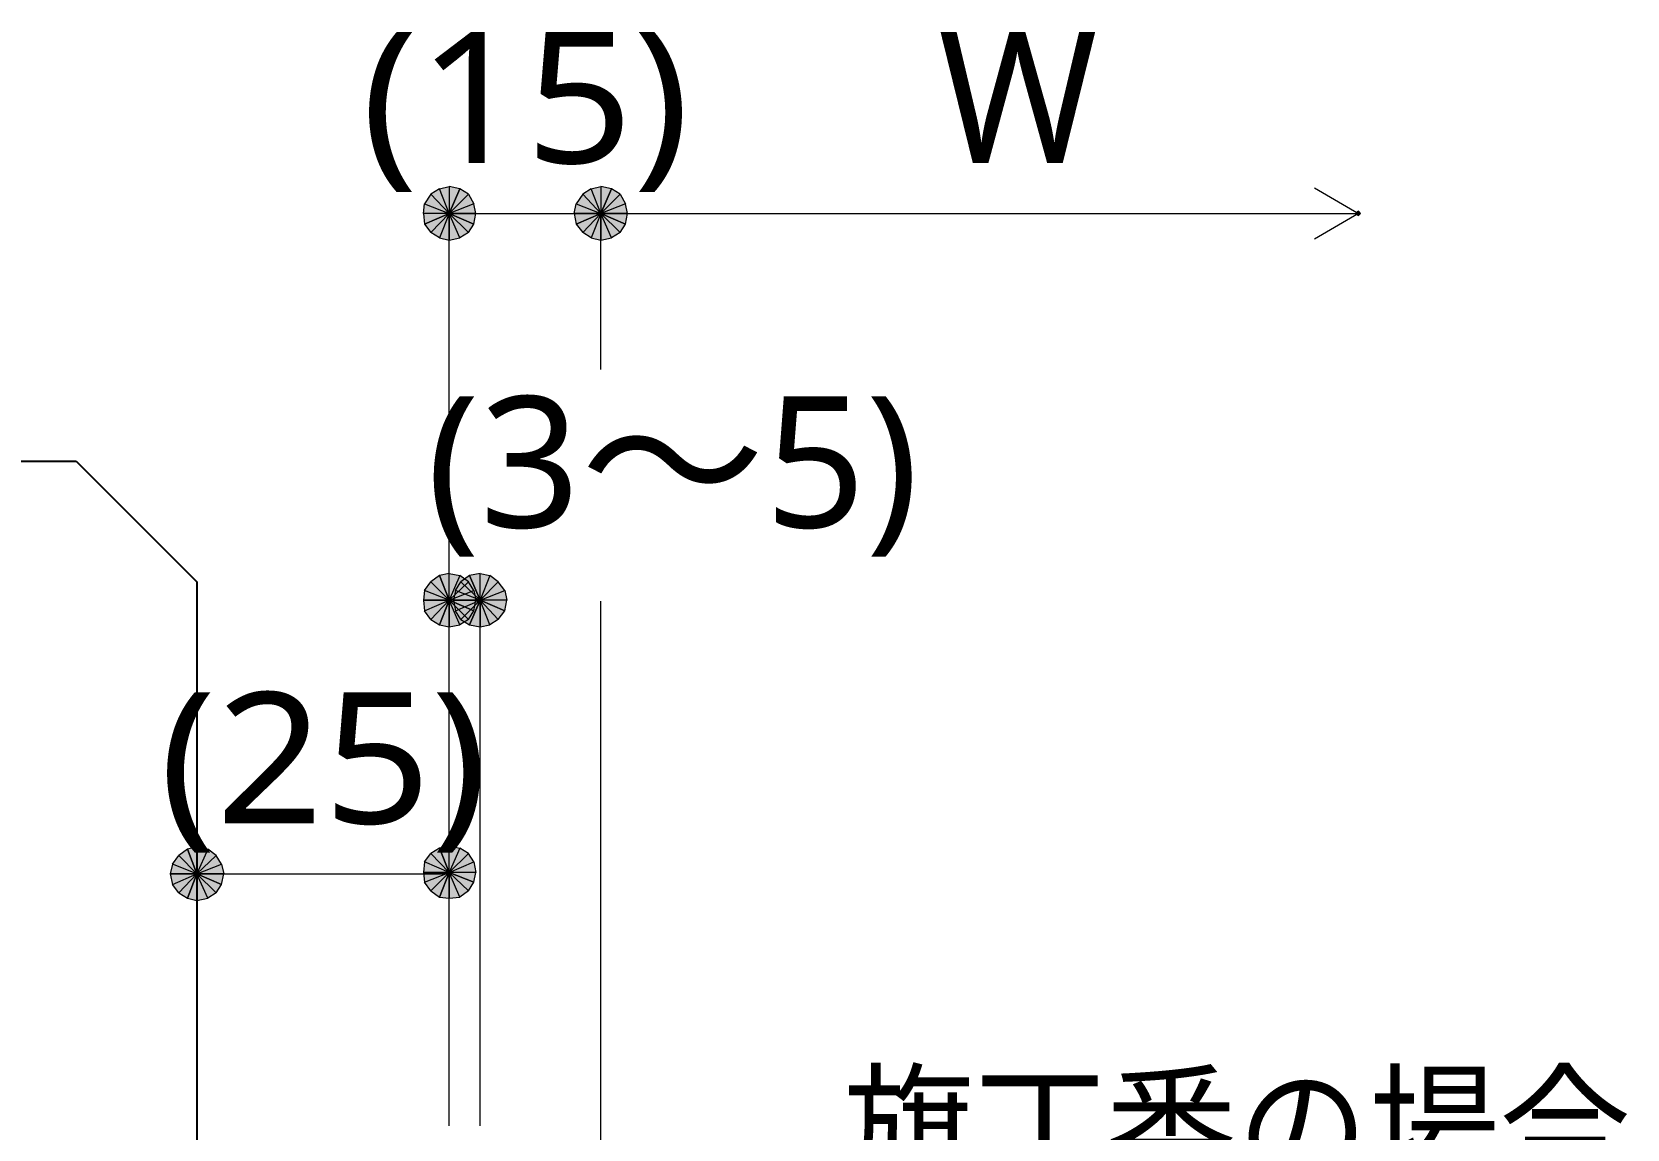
# Model space of a CAD drawing. Header units: millimetres. Extents: x 0 to 420, y 0 to 297.
# Drawn here: x 71.91 to 103.52, y 115.27 to 137.01 of the extents above; entities that cross this region are included whole.
import ezdxf
from ezdxf.enums import TextEntityAlignment as Align

# ---------------------------------------------------------------- set-up
doc = ezdxf.new("R2010")
doc.units = ezdxf.units.MM
doc.styles.add('kst32b', font='NotoSansJP-Variable.ttf')

msp = doc.modelspace()

# ---------------------------------------------------------------- hatches: boundary and pattern name
h = msp.add_hatch(color=7)
h.paths.add_polyline_path([(79.82, 133.794), (79.693, 133.604), (80.179, 133.413), (79.82, 133.794)])
h.paths.add_polyline_path([(79.693, 133.604), (80.179, 133.413), (79.671, 133.413), (79.693, 133.604)])
h.paths.add_polyline_path([(80.179, 133.413), (79.671, 133.413), (79.693, 133.202), (80.179, 133.413)])
h = msp.add_hatch(color=7)
h.paths.add_polyline_path([(80.391, 133.9), (80.179, 133.943), (80.179, 133.413), (80.391, 133.9)])
h.paths.add_polyline_path([(80.179, 133.943), (80.179, 133.413), (79.989, 133.9), (80.179, 133.943)])
h.paths.add_polyline_path([(80.179, 133.413), (79.989, 133.9), (79.82, 133.794), (80.179, 133.413)])
h = msp.add_hatch(color=7)
h.paths.add_polyline_path([(80.709, 133.413), (80.666, 133.604), (80.179, 133.413), (80.709, 133.413)])
h.paths.add_polyline_path([(80.666, 133.604), (80.179, 133.413), (80.56, 133.794), (80.666, 133.604)])
h.paths.add_polyline_path([(80.179, 133.413), (80.56, 133.794), (80.391, 133.9), (80.179, 133.413)])
h = msp.add_hatch(color=7)
h.paths.add_polyline_path([(82.825, 133.794), (82.698, 133.604), (83.185, 133.413), (82.825, 133.794)])
h.paths.add_polyline_path([(82.698, 133.604), (83.185, 133.413), (82.656, 133.413), (82.698, 133.604)])
h.paths.add_polyline_path([(83.185, 133.413), (82.656, 133.413), (82.698, 133.202), (83.185, 133.413)])
h = msp.add_hatch(color=7)
h.paths.add_polyline_path([(83.397, 133.9), (83.185, 133.943), (83.185, 133.413), (83.397, 133.9)])
h.paths.add_polyline_path([(83.185, 133.943), (83.185, 133.413), (82.995, 133.9), (83.185, 133.943)])
h.paths.add_polyline_path([(83.185, 133.413), (82.995, 133.9), (82.825, 133.794), (83.185, 133.413)])
h = msp.add_hatch(color=7)
h.paths.add_polyline_path([(83.714, 133.413), (83.672, 133.604), (83.185, 133.413), (83.714, 133.413)])
h.paths.add_polyline_path([(83.672, 133.604), (83.185, 133.413), (83.566, 133.794), (83.672, 133.604)])
h.paths.add_polyline_path([(83.185, 133.413), (83.566, 133.794), (83.397, 133.9), (83.185, 133.413)])
h = msp.add_hatch(color=7)
h.paths.add_polyline_path([(79.693, 133.202), (79.82, 133.033), (80.179, 133.413), (79.693, 133.202)])
h.paths.add_polyline_path([(79.82, 133.033), (80.179, 133.413), (79.989, 132.927), (79.82, 133.033)])
h.paths.add_polyline_path([(80.179, 133.413), (79.989, 132.927), (80.179, 132.884), (80.179, 133.413)])
h = msp.add_hatch(color=7)
h.paths.add_polyline_path([(80.179, 132.884), (80.391, 132.927), (80.179, 133.413), (80.179, 132.884)])
h.paths.add_polyline_path([(80.391, 132.927), (80.179, 133.413), (80.56, 133.033), (80.391, 132.927)])
h.paths.add_polyline_path([(80.179, 133.413), (80.56, 133.033), (80.666, 133.202), (80.179, 133.413)])
for points in [[(80.666, 133.202), (80.709, 133.413), (80.179, 133.413), (80.666, 133.202)], [(83.672, 133.202), (83.714, 133.413), (83.185, 133.413), (83.672, 133.202)], [(98.192, 133.456), (98.171, 133.435), (98.15, 133.413), (98.171, 133.392), (98.192, 133.371), (98.213, 133.392), (98.235, 133.413), (98.213, 133.435), (98.192, 133.456)], [(98.192, 133.456), (98.171, 133.435), (98.15, 133.413), (98.171, 133.392), (98.192, 133.371), (98.213, 133.392), (98.235, 133.413), (98.213, 133.435), (98.192, 133.456)], [(98.192, 133.456), (98.171, 133.435), (98.15, 133.413), (98.171, 133.392), (98.192, 133.371), (98.213, 133.392), (98.235, 133.413), (98.213, 133.435), (98.192, 133.456)], [(79.989, 125.264), (80.179, 125.222), (80.179, 125.751), (79.989, 125.264)], [(80.582, 125.264), (80.793, 125.222), (80.793, 125.751), (80.582, 125.264)], [(74.994, 119.846), (75.184, 119.803), (75.184, 120.333), (74.994, 119.846)], [(79.989, 119.867), (80.179, 119.846), (80.179, 120.354), (79.989, 119.867)]]:
    msp.add_hatch(color=7).paths.add_polyline_path(points)
h = msp.add_hatch(color=7)
h.paths.add_polyline_path([(82.698, 133.202), (82.825, 133.033), (83.185, 133.413), (82.698, 133.202)])
h.paths.add_polyline_path([(82.825, 133.033), (83.185, 133.413), (82.995, 132.927), (82.825, 133.033)])
h.paths.add_polyline_path([(83.185, 133.413), (82.995, 132.927), (83.185, 132.884), (83.185, 133.413)])
h = msp.add_hatch(color=7)
h.paths.add_polyline_path([(83.185, 132.884), (83.397, 132.927), (83.185, 133.413), (83.185, 132.884)])
h.paths.add_polyline_path([(83.397, 132.927), (83.185, 133.413), (83.566, 133.033), (83.397, 132.927)])
h.paths.add_polyline_path([(83.185, 133.413), (83.566, 133.033), (83.672, 133.202), (83.185, 133.413)])
h = msp.add_hatch(color=7)
h.paths.add_polyline_path([(79.989, 126.238), (79.82, 126.111), (80.179, 125.751), (79.989, 126.238)])
h.paths.add_polyline_path([(79.82, 126.111), (80.179, 125.751), (79.693, 125.942), (79.82, 126.111)])
h.paths.add_polyline_path([(80.179, 125.751), (79.693, 125.942), (79.671, 125.751), (80.179, 125.751)])
h = msp.add_hatch(color=7)
h.paths.add_polyline_path([(80.56, 126.111), (80.391, 126.238), (80.179, 125.751), (80.56, 126.111)])
h.paths.add_polyline_path([(80.391, 126.238), (80.179, 125.751), (80.179, 126.28), (80.391, 126.238)])
h.paths.add_polyline_path([(80.179, 125.751), (80.179, 126.28), (79.989, 126.238), (80.179, 125.751)])
h = msp.add_hatch(color=7)
h.paths.add_polyline_path([(80.666, 125.539), (80.709, 125.751), (80.179, 125.751), (80.666, 125.539)])
h.paths.add_polyline_path([(80.709, 125.751), (80.179, 125.751), (80.666, 125.942), (80.709, 125.751)])
h.paths.add_polyline_path([(80.179, 125.751), (80.666, 125.942), (80.56, 126.111), (80.179, 125.751)])
h = msp.add_hatch(color=7)
h.paths.add_polyline_path([(80.582, 126.238), (80.412, 126.111), (80.793, 125.751), (80.582, 126.238)])
h.paths.add_polyline_path([(80.412, 126.111), (80.793, 125.751), (80.306, 125.942), (80.412, 126.111)])
h.paths.add_polyline_path([(80.793, 125.751), (80.306, 125.942), (80.264, 125.751), (80.793, 125.751)])
h = msp.add_hatch(color=7)
h.paths.add_polyline_path([(81.153, 126.111), (80.984, 126.238), (80.793, 125.751), (81.153, 126.111)])
h.paths.add_polyline_path([(80.984, 126.238), (80.793, 125.751), (80.793, 126.28), (80.984, 126.238)])
h.paths.add_polyline_path([(80.793, 125.751), (80.793, 126.28), (80.582, 126.238), (80.793, 125.751)])
h = msp.add_hatch(color=7)
h.paths.add_polyline_path([(81.28, 125.539), (81.322, 125.751), (80.793, 125.751), (81.28, 125.539)])
h.paths.add_polyline_path([(81.322, 125.751), (80.793, 125.751), (81.28, 125.942), (81.322, 125.751)])
h.paths.add_polyline_path([(80.793, 125.751), (81.28, 125.942), (81.153, 126.111), (80.793, 125.751)])
h = msp.add_hatch(color=7)
h.paths.add_polyline_path([(79.671, 125.751), (79.693, 125.539), (80.179, 125.751), (79.671, 125.751)])
h.paths.add_polyline_path([(79.693, 125.539), (80.179, 125.751), (79.82, 125.37), (79.693, 125.539)])
h.paths.add_polyline_path([(80.179, 125.751), (79.82, 125.37), (79.989, 125.264), (80.179, 125.751)])
h = msp.add_hatch(color=7)
h.paths.add_polyline_path([(80.179, 125.222), (80.391, 125.264), (80.179, 125.751), (80.179, 125.222)])
h.paths.add_polyline_path([(80.391, 125.264), (80.179, 125.751), (80.56, 125.37), (80.391, 125.264)])
h.paths.add_polyline_path([(80.179, 125.751), (80.56, 125.37), (80.666, 125.539), (80.179, 125.751)])
h = msp.add_hatch(color=7)
h.paths.add_polyline_path([(80.264, 125.751), (80.306, 125.539), (80.793, 125.751), (80.264, 125.751)])
h.paths.add_polyline_path([(80.306, 125.539), (80.793, 125.751), (80.412, 125.37), (80.306, 125.539)])
h.paths.add_polyline_path([(80.793, 125.751), (80.412, 125.37), (80.582, 125.264), (80.793, 125.751)])
h = msp.add_hatch(color=7)
h.paths.add_polyline_path([(80.793, 125.222), (80.984, 125.264), (80.793, 125.751), (80.793, 125.222)])
h.paths.add_polyline_path([(80.984, 125.264), (80.793, 125.751), (81.153, 125.37), (80.984, 125.264)])
h.paths.add_polyline_path([(80.793, 125.751), (81.153, 125.37), (81.28, 125.539), (80.793, 125.751)])
h = msp.add_hatch(color=7)
h.paths.add_polyline_path([(74.994, 120.819), (74.824, 120.692), (75.184, 120.333), (74.994, 120.819)])
h.paths.add_polyline_path([(74.824, 120.692), (75.184, 120.333), (74.697, 120.523), (74.824, 120.692)])
h.paths.add_polyline_path([(75.184, 120.333), (74.697, 120.523), (74.655, 120.333), (75.184, 120.333)])
h = msp.add_hatch(color=7)
h.paths.add_polyline_path([(75.565, 120.692), (75.396, 120.819), (75.184, 120.333), (75.565, 120.692)])
h.paths.add_polyline_path([(75.396, 120.819), (75.184, 120.333), (75.184, 120.862), (75.396, 120.819)])
h.paths.add_polyline_path([(75.184, 120.333), (75.184, 120.862), (74.994, 120.819), (75.184, 120.333)])
h = msp.add_hatch(color=7)
h.paths.add_polyline_path([(79.989, 120.84), (79.82, 120.735), (80.179, 120.354), (79.989, 120.84)])
h.paths.add_polyline_path([(79.82, 120.735), (80.179, 120.354), (79.693, 120.565), (79.82, 120.735)])
h.paths.add_polyline_path([(80.179, 120.354), (79.693, 120.565), (79.671, 120.354), (80.179, 120.354)])
h = msp.add_hatch(color=7)
h.paths.add_polyline_path([(80.56, 120.735), (80.391, 120.84), (80.179, 120.354), (80.56, 120.735)])
h.paths.add_polyline_path([(80.391, 120.84), (80.179, 120.354), (80.179, 120.883), (80.391, 120.84)])
h.paths.add_polyline_path([(80.179, 120.354), (80.179, 120.883), (79.989, 120.84), (80.179, 120.354)])
h = msp.add_hatch(color=7)
h.paths.add_polyline_path([(80.666, 120.163), (80.709, 120.354), (80.179, 120.354), (80.666, 120.163)])
h.paths.add_polyline_path([(80.709, 120.354), (80.179, 120.354), (80.666, 120.565), (80.709, 120.354)])
h.paths.add_polyline_path([(80.179, 120.354), (80.666, 120.565), (80.56, 120.735), (80.179, 120.354)])
h = msp.add_hatch(color=7)
h.paths.add_polyline_path([(75.671, 120.121), (75.713, 120.333), (75.184, 120.333), (75.671, 120.121)])
h.paths.add_polyline_path([(75.713, 120.333), (75.184, 120.333), (75.671, 120.523), (75.713, 120.333)])
h.paths.add_polyline_path([(75.184, 120.333), (75.671, 120.523), (75.565, 120.692), (75.184, 120.333)])
h = msp.add_hatch(color=7)
h.paths.add_polyline_path([(74.655, 120.333), (74.697, 120.121), (75.184, 120.333), (74.655, 120.333)])
h.paths.add_polyline_path([(74.697, 120.121), (75.184, 120.333), (74.824, 119.951), (74.697, 120.121)])
h.paths.add_polyline_path([(75.184, 120.333), (74.824, 119.951), (74.994, 119.846), (75.184, 120.333)])
h = msp.add_hatch(color=7)
h.paths.add_polyline_path([(75.184, 119.803), (75.396, 119.846), (75.184, 120.333), (75.184, 119.803)])
h.paths.add_polyline_path([(75.396, 119.846), (75.184, 120.333), (75.565, 119.951), (75.396, 119.846)])
h.paths.add_polyline_path([(75.184, 120.333), (75.565, 119.951), (75.671, 120.121), (75.184, 120.333)])
h = msp.add_hatch(color=7)
h.paths.add_polyline_path([(79.671, 120.354), (79.693, 120.163), (80.179, 120.354), (79.671, 120.354)])
h.paths.add_polyline_path([(79.693, 120.163), (80.179, 120.354), (79.82, 119.994), (79.693, 120.163)])
h.paths.add_polyline_path([(80.179, 120.354), (79.82, 119.994), (79.989, 119.867), (80.179, 120.354)])
h = msp.add_hatch(color=7)
h.paths.add_polyline_path([(80.179, 119.846), (80.391, 119.867), (80.179, 120.354), (80.179, 119.846)])
h.paths.add_polyline_path([(80.391, 119.867), (80.179, 120.354), (80.56, 119.994), (80.391, 119.867)])
h.paths.add_polyline_path([(80.179, 120.354), (80.56, 119.994), (80.666, 120.163), (80.179, 120.354)])

# ---------------------------------------------------------------- linework, layer by layer
at = {"lineweight": 0}
for points in [[(79.82, 133.794), (79.693, 133.604), (80.179, 133.413)], [(80.179, 133.413), (79.989, 133.9), (79.82, 133.794)], [(80.179, 133.943), (80.179, 133.413), (79.989, 133.9)], [(80.391, 133.9), (80.179, 133.943), (80.179, 133.413)], [(80.179, 133.413), (80.56, 133.794), (80.391, 133.9)], [(80.666, 133.604), (80.179, 133.413), (80.56, 133.794)], [(82.825, 133.794), (82.698, 133.604), (83.185, 133.413)], [(83.185, 133.413), (82.995, 133.9), (82.825, 133.794)], [(83.185, 133.943), (83.185, 133.413), (82.995, 133.9)], [(83.397, 133.9), (83.185, 133.943), (83.185, 133.413)], [(83.185, 133.413), (83.566, 133.794), (83.397, 133.9)], [(83.672, 133.604), (83.185, 133.413), (83.566, 133.794)], [(79.693, 133.604), (80.179, 133.413), (79.671, 133.413)], [(80.179, 133.413), (79.671, 133.413), (79.693, 133.202)], [(79.693, 133.202), (79.82, 133.033), (80.179, 133.413)], [(79.82, 133.033), (80.179, 133.413), (79.989, 132.927)], [(80.179, 133.413), (79.989, 132.927), (80.179, 132.884)], [(80.709, 133.413), (80.666, 133.604), (80.179, 133.413)], [(80.179, 132.884), (80.391, 132.927), (80.179, 133.413)], [(80.391, 132.927), (80.179, 133.413), (80.56, 133.033)], [(80.179, 133.413), (80.56, 133.033), (80.666, 133.202)], [(80.666, 133.202), (80.709, 133.413), (80.179, 133.413)], [(82.698, 133.604), (83.185, 133.413), (82.656, 133.413)], [(83.185, 133.413), (82.656, 133.413), (82.698, 133.202)], [(82.698, 133.202), (82.825, 133.033), (83.185, 133.413)], [(82.825, 133.033), (83.185, 133.413), (82.995, 132.927)], [(83.185, 133.413), (82.995, 132.927), (83.185, 132.884)], [(83.714, 133.413), (83.672, 133.604), (83.185, 133.413)], [(83.185, 132.884), (83.397, 132.927), (83.185, 133.413)], [(83.397, 132.927), (83.185, 133.413), (83.566, 133.033)], [(83.185, 133.413), (83.566, 133.033), (83.672, 133.202)], [(83.672, 133.202), (83.714, 133.413), (83.185, 133.413)], [(98.192, 133.456), (98.171, 133.435), (98.15, 133.413), (98.171, 133.392), (98.192, 133.371), (98.213, 133.392), (98.235, 133.413), (98.213, 133.435)], [(98.192, 133.456), (98.171, 133.435), (98.15, 133.413), (98.171, 133.392), (98.192, 133.371), (98.213, 133.392), (98.235, 133.413), (98.213, 133.435)], [(98.192, 133.456), (98.171, 133.435), (98.15, 133.413), (98.171, 133.392), (98.192, 133.371), (98.213, 133.392), (98.235, 133.413), (98.213, 133.435)], [(79.82, 126.111), (80.179, 125.751), (79.693, 125.942)], [(79.989, 126.238), (79.82, 126.111), (80.179, 125.751)], [(80.179, 125.751), (80.179, 126.28), (79.989, 126.238)], [(80.391, 126.238), (80.179, 125.751), (80.179, 126.28)], [(80.56, 126.111), (80.391, 126.238), (80.179, 125.751)], [(80.179, 125.751), (80.666, 125.942), (80.56, 126.111)], [(80.412, 126.111), (80.793, 125.751), (80.306, 125.942)], [(80.582, 126.238), (80.412, 126.111), (80.793, 125.751)], [(80.793, 125.751), (80.793, 126.28), (80.582, 126.238)], [(80.984, 126.238), (80.793, 125.751), (80.793, 126.28)], [(81.153, 126.111), (80.984, 126.238), (80.793, 125.751)], [(80.793, 125.751), (81.28, 125.942), (81.153, 126.111)], [(80.179, 125.751), (79.693, 125.942), (79.671, 125.751)], [(80.709, 125.751), (80.179, 125.751), (80.666, 125.942)], [(80.793, 125.751), (80.306, 125.942), (80.264, 125.751)], [(81.322, 125.751), (80.793, 125.751), (81.28, 125.942)], [(79.671, 125.751), (79.693, 125.539), (80.179, 125.751)], [(79.693, 125.539), (80.179, 125.751), (79.82, 125.37)], [(80.179, 125.751), (79.82, 125.37), (79.989, 125.264)], [(79.989, 125.264), (80.179, 125.222), (80.179, 125.751)], [(80.179, 125.222), (80.391, 125.264), (80.179, 125.751)], [(80.391, 125.264), (80.179, 125.751), (80.56, 125.37)], [(80.179, 125.751), (80.56, 125.37), (80.666, 125.539)], [(80.666, 125.539), (80.709, 125.751), (80.179, 125.751)], [(80.264, 125.751), (80.306, 125.539), (80.793, 125.751)], [(80.306, 125.539), (80.793, 125.751), (80.412, 125.37)], [(80.793, 125.751), (80.412, 125.37), (80.582, 125.264)], [(80.582, 125.264), (80.793, 125.222), (80.793, 125.751)], [(80.793, 125.222), (80.984, 125.264), (80.793, 125.751)], [(80.984, 125.264), (80.793, 125.751), (81.153, 125.37)], [(80.793, 125.751), (81.153, 125.37), (81.28, 125.539)], [(81.28, 125.539), (81.322, 125.751), (80.793, 125.751)], [(74.994, 120.819), (74.824, 120.692), (75.184, 120.333)], [(75.184, 120.333), (75.184, 120.862), (74.994, 120.819)], [(75.396, 120.819), (75.184, 120.333), (75.184, 120.862)], [(75.565, 120.692), (75.396, 120.819), (75.184, 120.333)], [(79.82, 120.735), (80.179, 120.354), (79.693, 120.565)], [(79.989, 120.84), (79.82, 120.735), (80.179, 120.354)], [(80.179, 120.354), (80.179, 120.883), (79.989, 120.84)], [(80.391, 120.84), (80.179, 120.354), (80.179, 120.883)], [(80.56, 120.735), (80.391, 120.84), (80.179, 120.354)], [(80.179, 120.354), (80.666, 120.565), (80.56, 120.735)], [(75.184, 120.333), (74.697, 120.523), (74.655, 120.333)], [(74.824, 120.692), (75.184, 120.333), (74.697, 120.523)], [(75.184, 120.333), (75.671, 120.523), (75.565, 120.692)], [(75.713, 120.333), (75.184, 120.333), (75.671, 120.523)], [(80.179, 120.354), (79.693, 120.565), (79.671, 120.354)], [(80.709, 120.354), (80.179, 120.354), (80.666, 120.565)], [(74.655, 120.333), (74.697, 120.121), (75.184, 120.333)], [(74.697, 120.121), (75.184, 120.333), (74.824, 119.951)], [(75.184, 120.333), (74.824, 119.951), (74.994, 119.846)], [(74.994, 119.846), (75.184, 119.803), (75.184, 120.333)], [(75.184, 119.803), (75.396, 119.846), (75.184, 120.333)], [(75.396, 119.846), (75.184, 120.333), (75.565, 119.951)], [(75.184, 120.333), (75.565, 119.951), (75.671, 120.121)], [(75.671, 120.121), (75.713, 120.333), (75.184, 120.333)], [(79.671, 120.354), (79.693, 120.163), (80.179, 120.354)], [(79.693, 120.163), (80.179, 120.354), (79.82, 119.994)], [(80.179, 120.354), (79.82, 119.994), (79.989, 119.867)], [(79.989, 119.867), (80.179, 119.846), (80.179, 120.354)], [(80.179, 119.846), (80.391, 119.867), (80.179, 120.354)], [(80.391, 119.867), (80.179, 120.354), (80.56, 119.994)], [(80.179, 120.354), (80.56, 119.994), (80.666, 120.163)], [(80.666, 120.163), (80.709, 120.354), (80.179, 120.354)]]:
    msp.add_lwpolyline(points, close=True, dxfattribs=at)
at = {"lineweight": 13}
for points in [[(97.324, 133.921), (98.192, 133.413), (97.324, 132.905)], [(80.179, 115.337), (80.179, 133.413)], [(80.179, 133.413), (83.185, 133.413)], [(83.185, 133.413), (98.192, 133.413)], [(83.185, 130.323), (83.185, 133.413)], [(80.793, 125.751), (80.179, 125.751)], [(80.793, 115.337), (80.793, 125.751)], [(83.185, 112.268), (83.185, 125.73)], [(75.184, 120.333), (80.179, 120.333)]]:
    msp.add_lwpolyline(points, dxfattribs=at)
at = {"lineweight": 25}
for points in [[(45.614, 128.503), (72.792, 128.503)], [(72.792, 128.503), (75.184, 126.111)], [(75.184, 126.111), (75.184, 110.511)]]:
    msp.add_lwpolyline(points, dxfattribs=at)

# ---------------------------------------------------------------- texts
at = {"style": 'kst32b'}
for s, height, p, p2 in [('(15)', 2.5989, (78.444, 134.408), (84.941, 134.408)), ('(3～5)', 2.5989, (79.735, 127.19), (89.481, 127.19)), ('(25)', 2.5989, (74.443, 121.327), (80.94, 121.327)), ('旗丁番の場合', 2.0791, (87.99, 114.215), (103.583, 114.215))]:
    msp.add_text(s, height=height, dxfattribs=at).set_placement(p, p2, align=Align.FIT)
msp.add_text('W', height=2.599, dxfattribs=at).set_placement((89.874, 134.408))

doc.saveas('drawing.dxf')
